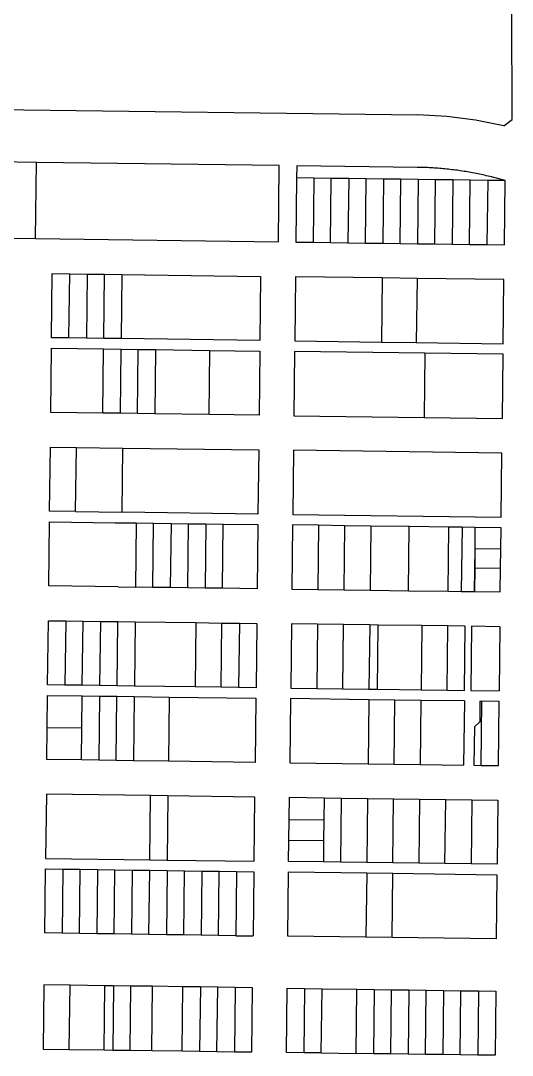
# Model space of a CAD drawing. Header units: inches. Extents: x 486468 to 494399, y 5455955 to 5460553.
# Drawn here: x 493231 to 493515, y 5456586 to 5457186 of the extents above; entities that cross this region are included whole.
import ezdxf

# ---------------------------------------------------------------- set-up
doc = ezdxf.new("R2010")
doc.units = ezdxf.units.IN
doc.header["$MEASUREMENT"] = 0
doc.layers.add('ParcelLines', color=10, linetype='Continuous')

msp = doc.modelspace()

# ---------------------------------------------------------------- linework, layer by layer
at = {"layer": 'ParcelLines', "color": 1}
for p, q in [((493515.246, 5457128.264), (493514.984, 5457191.185)), ((493097.788, 5457135.644), (493460.495, 5457130.938)), ((493510.428, 5457124.522), (493515.246, 5457128.264)), ((493239.795, 5457103.47), (493054.197, 5457105.915)), ((493380.395, 5457101.622), (493239.795, 5457103.47)), ((493379.896, 5457057.422), (493380.395, 5457101.622)), ((493390.495, 5457101.473), (493390.405, 5457094.473)), ((493460.095, 5457100.573), (493390.495, 5457101.473)), ((493390.405, 5457094.473), (493389.946, 5457057.272)), ((493400.445, 5457094.343), (493390.405, 5457094.473)), ((493400.445, 5457094.343), (493399.996, 5457057.143)), ((493410.495, 5457094.203), (493400.445, 5457094.343)), ((493420.545, 5457094.073), (493410.495, 5457094.203)), ((493420.545, 5457094.073), (493420.146, 5457056.873)), ((493430.595, 5457093.933), (493420.545, 5457094.073)), ((493430.196, 5457056.743), (493430.595, 5457093.933)), ((493440.645, 5457093.803), (493430.595, 5457093.933)), ((493450.745, 5457093.673), (493440.645, 5457093.803)), ((493450.296, 5457056.473), (493450.745, 5457093.673)), ((493460.795, 5457093.533), (493450.745, 5457093.673)), ((493460.795, 5457093.533), (493460.346, 5457056.343)), ((493470.845, 5457093.403), (493460.795, 5457093.533)), ((493480.895, 5457093.273), (493470.845, 5457093.403)), ((493480.895, 5457093.273), (493480.446, 5457056.073)), ((493490.945, 5457093.133), (493480.895, 5457093.273)), ((493500.995, 5457093.003), (493490.945, 5457093.133)), ((493511.045, 5457092.873), (493500.995, 5457093.003)), ((493510.645, 5457055.673), (493511.045, 5457092.873)), ((493051.399, 5457061.714), (493239.246, 5457059.26)), ((493239.246, 5457059.26), (493379.896, 5457057.422)), ((493389.946, 5457057.272), (493399.996, 5457057.143)), ((493399.996, 5457057.143), (493410.046, 5457057.003)), ((493410.046, 5457057.003), (493420.146, 5457056.873)), ((493420.146, 5457056.873), (493430.196, 5457056.743)), ((493430.196, 5457056.743), (493440.246, 5457056.603)), ((493440.246, 5457056.603), (493450.296, 5457056.473)), ((493450.296, 5457056.473), (493460.346, 5457056.343)), ((493460.346, 5457056.343), (493470.396, 5457056.203)), ((493470.396, 5457056.203), (493480.446, 5457056.073)), ((493480.446, 5457056.073), (493490.495, 5457055.943)), ((493490.495, 5457055.943), (493500.595, 5457055.803)), ((493500.595, 5457055.803), (493510.645, 5457055.673)), ((493248.598, 5457001.871), (493248.996, 5457039.021)), ((493248.996, 5457039.021), (493259.046, 5457038.881)), ((493259.046, 5457038.881), (493269.096, 5457038.751)), ((493269.096, 5457038.751), (493279.146, 5457038.622)), ((493278.748, 5457001.471), (493279.146, 5457038.622)), ((493279.146, 5457038.622), (493289.196, 5457038.492)), ((493289.196, 5457038.492), (493369.596, 5457037.422)), ((493369.596, 5457037.422), (493369.146, 5457000.273)), ((493389.696, 5457037.172), (493389.296, 5457000.023)), ((493439.996, 5457036.503), (493389.696, 5457037.172)), ((493439.996, 5457036.503), (493439.596, 5456999.354)), ((493460.096, 5457036.233), (493439.996, 5457036.503)), ((493510.396, 5457035.573), (493460.096, 5457036.233)), ((493509.996, 5456998.424), (493510.396, 5457035.573)), ((493258.648, 5457001.741), (493248.598, 5457001.871)), ((493268.698, 5457001.611), (493258.648, 5457001.741)), ((493248.098, 5456958.622), (493248.498, 5456995.771)), ((493248.498, 5456995.771), (493278.648, 5456995.371)), ((493278.748, 5457001.471), (493268.698, 5457001.611)), ((493288.798, 5457001.341), (493278.748, 5457001.471)), ((493369.146, 5457000.273), (493288.798, 5457001.341)), ((493389.296, 5457000.023), (493439.596, 5456999.354)), ((493439.596, 5456999.354), (493459.696, 5456999.094)), ((493459.696, 5456999.094), (493509.996, 5456998.424)), ((493278.248, 5456958.222), (493278.648, 5456995.371)), ((493278.648, 5456995.371), (493288.698, 5456995.231)), ((493288.698, 5456995.231), (493298.748, 5456995.102)), ((493298.348, 5456957.952), (493298.748, 5456995.102)), ((493298.748, 5456995.102), (493308.798, 5456994.973)), ((493308.798, 5456994.973), (493308.398, 5456957.822)), ((493308.798, 5456994.973), (493340.148, 5456994.553)), ((493339.748, 5456957.403), (493340.148, 5456994.553)), ((493340.148, 5456994.553), (493369.097, 5456994.173)), ((493369.097, 5456994.173), (493368.698, 5456957.023)), ((493389.197, 5456993.923), (493388.798, 5456956.723)), ((493464.646, 5456992.924), (493389.197, 5456993.923)), ((493509.896, 5456992.324), (493464.646, 5456992.924)), ((493509.497, 5456955.174), (493509.896, 5456992.324)), ((493278.248, 5456958.222), (493248.098, 5456958.622)), ((493288.298, 5456958.092), (493278.248, 5456958.222)), ((493298.348, 5456957.952), (493288.298, 5456958.092)), ((493308.398, 5456957.822), (493298.348, 5456957.952)), ((493339.748, 5456957.403), (493308.398, 5456957.822)), ((493368.698, 5456957.023), (493339.748, 5456957.403)), ((493388.798, 5456956.723), (493464.197, 5456955.754)), ((493464.197, 5456955.754), (493509.497, 5456955.174)), ((493247.449, 5456901.372), (493247.849, 5456938.522)), ((493247.849, 5456938.522), (493262.949, 5456938.312)), ((493262.949, 5456938.312), (493289.899, 5456937.952)), ((493289.899, 5456937.952), (493368.448, 5456936.873)), ((493368.448, 5456936.873), (493368.049, 5456899.724)), ((493388.598, 5456936.673), (493388.149, 5456899.474)), ((493509.247, 5456935.024), (493388.598, 5456936.673)), ((493508.798, 5456897.875), (493509.247, 5456935.024)), ((493262.499, 5456901.162), (493247.449, 5456901.372)), ((493262.499, 5456901.162), (493289.499, 5456900.792)), ((493368.049, 5456899.724), (493289.499, 5456900.792)), ((493246.95, 5456858.122), (493247.349, 5456895.271)), ((493247.349, 5456895.271), (493285.31, 5456894.751)), ((493285.31, 5456894.751), (493297.599, 5456894.583)), ((493297.599, 5456894.583), (493297.2, 5456857.433)), ((493297.599, 5456894.583), (493307.649, 5456894.443)), ((493307.649, 5456894.443), (493317.699, 5456894.313)), ((493317.699, 5456894.313), (493327.749, 5456894.173)), ((493327.35, 5456857.023), (493327.749, 5456894.173)), ((493327.749, 5456894.173), (493337.799, 5456894.033)), ((493337.799, 5456894.033), (493347.849, 5456893.903)), ((493347.45, 5456856.743), (493347.849, 5456893.903)), ((493347.849, 5456893.903), (493367.999, 5456893.624)), ((493388.149, 5456899.474), (493508.798, 5456897.875)), ((493367.999, 5456893.624), (493367.55, 5456856.473)), ((493388.099, 5456893.424), (493387.65, 5456856.224)), ((493403.149, 5456893.214), (493388.099, 5456893.424)), ((493418.249, 5456893.004), (493403.149, 5456893.214)), ((493433.349, 5456892.794), (493418.249, 5456893.004)), ((493455.599, 5456892.494), (493433.349, 5456892.794)), ((493478.599, 5456892.185), (493455.599, 5456892.494)), ((493486.149, 5456892.085), (493478.599, 5456892.185)), ((493493.649, 5456891.985), (493486.149, 5456892.085)), ((493508.749, 5456891.775), (493493.649, 5456891.985)), ((493508.599, 5456879.575), (493508.749, 5456891.775)), ((493493.519, 5456879.775), (493493.249, 5456854.825)), ((493493.709, 5456868.375), (493493.849, 5456879.775)), ((493493.849, 5456879.775), (493508.599, 5456879.575)), ((493508.459, 5456868.175), (493508.599, 5456879.575)), ((493493.549, 5456854.825), (493493.709, 5456868.375)), ((493508.459, 5456868.175), (493493.709, 5456868.375)), ((493508.299, 5456854.625), (493508.459, 5456868.175)), ((493287.147, 5456857.571), (493246.95, 5456858.122)), ((493287.147, 5456857.571), (493297.2, 5456857.433)), ((493307.25, 5456857.293), (493297.2, 5456857.433)), ((493317.3, 5456857.163), (493307.25, 5456857.293)), ((493327.35, 5456857.023), (493317.3, 5456857.163)), ((493337.4, 5456856.883), (493327.35, 5456857.023)), ((493347.45, 5456856.743), (493337.4, 5456856.883)), ((493367.55, 5456856.473), (493347.45, 5456856.743)), ((493387.65, 5456856.224), (493402.75, 5456856.024)), ((493402.75, 5456856.024), (493417.849, 5456855.824)), ((493417.849, 5456855.824), (493432.899, 5456855.624)), ((493432.899, 5456855.624), (493455.199, 5456855.324)), ((493455.199, 5456855.324), (493478.149, 5456855.024)), ((493478.149, 5456855.024), (493485.699, 5456854.924)), ((493485.699, 5456854.924), (493493.249, 5456854.825)), ((493493.249, 5456854.825), (493493.549, 5456854.825)), ((493493.549, 5456854.825), (493508.299, 5456854.625)), ((493246.251, 5456800.822), (493246.7, 5456837.972)), ((493246.7, 5456837.972), (493256.75, 5456837.842)), ((493256.75, 5456837.842), (493266.8, 5456837.702)), ((493266.8, 5456837.702), (493276.85, 5456837.572)), ((493276.85, 5456837.572), (493286.9, 5456837.433)), ((493286.9, 5456837.433), (493296.95, 5456837.303)), ((493296.95, 5456837.303), (493332.15, 5456836.833)), ((493332.15, 5456836.833), (493347.2, 5456836.633)), ((493347.2, 5456836.633), (493357.25, 5456836.503)), ((493357.25, 5456836.503), (493367.3, 5456836.373)), ((493367.3, 5456836.373), (493366.9, 5456799.174)), ((493387.45, 5456836.073), (493387, 5456798.924)), ((493402.5, 5456835.874), (493387.45, 5456836.073)), ((493402.5, 5456835.874), (493402.1, 5456798.724)), ((493417.6, 5456835.684), (493402.5, 5456835.874)), ((493432.7, 5456835.484), (493417.6, 5456835.684)), ((493437.55, 5456835.424), (493432.7, 5456835.484)), ((493462.85, 5456835.094), (493437.55, 5456835.424)), ((493477.95, 5456834.904), (493462.85, 5456835.094)), ((493487.999, 5456834.774), (493477.95, 5456834.904)), ((493487.55, 5456797.575), (493487.999, 5456834.774)), ((493491.649, 5456834.724), (493491.2, 5456797.525)), ((493508.099, 5456834.475), (493491.649, 5456834.724)), ((493508.099, 5456834.475), (493507.65, 5456797.325)), ((493256.301, 5456800.692), (493246.251, 5456800.822)), ((493266.351, 5456800.552), (493256.301, 5456800.692)), ((493276.401, 5456800.412), (493266.351, 5456800.552)), ((493286.501, 5456800.272), (493276.401, 5456800.412)), ((493296.551, 5456800.132), (493286.501, 5456800.272)), ((493331.701, 5456799.654), (493296.551, 5456800.132)), ((493346.801, 5456799.444), (493331.701, 5456799.654)), ((493356.851, 5456799.314), (493346.801, 5456799.444)), ((493366.9, 5456799.174), (493356.851, 5456799.314)), ((493387, 5456798.924), (493402.1, 5456798.724)), ((493402.1, 5456798.724), (493417.2, 5456798.525)), ((493417.2, 5456798.525), (493432.25, 5456798.325)), ((493432.25, 5456798.325), (493437.15, 5456798.255)), ((493437.15, 5456798.255), (493462.45, 5456797.915)), ((493245.981, 5456776.173), (493246.201, 5456794.722)), ((493246.201, 5456794.722), (493266.301, 5456794.452)), ((493266.071, 5456775.873), (493266.301, 5456794.452)), ((493266.301, 5456794.452), (493276.351, 5456794.312)), ((493276.351, 5456794.312), (493286.401, 5456794.173)), ((493286.002, 5456757.023), (493286.401, 5456794.173)), ((493286.401, 5456794.173), (493296.451, 5456794.033)), ((493296.451, 5456794.033), (493316.551, 5456793.764)), ((493316.551, 5456793.764), (493366.851, 5456793.074)), ((493366.851, 5456793.074), (493366.401, 5456755.924)), ((493386.95, 5456792.824), (493386.501, 5456755.674)), ((493432.2, 5456792.225), (493386.95, 5456792.824)), ((493447.25, 5456792.025), (493432.2, 5456792.225)), ((493446.851, 5456754.845), (493447.25, 5456792.025)), ((493462.35, 5456791.825), (493447.25, 5456792.025)), ((493462.45, 5456797.915), (493477.5, 5456797.715)), ((493477.5, 5456797.715), (493487.55, 5456797.575)), ((493491.2, 5456797.525), (493507.65, 5456797.325)), ((493462.35, 5456791.825), (493461.951, 5456754.645)), ((493487.5, 5456791.495), (493462.35, 5456791.825)), ((493496.495, 5456791.37), (493496.367, 5456779.472)), ((493496.495, 5456791.37), (493497.55, 5456791.355)), ((493507.6, 5456791.225), (493497.55, 5456791.355)), ((493507.2, 5456754.025), (493507.6, 5456791.225)), ((493245.753, 5456757.573), (493245.981, 5456776.173)), ((493493.286, 5456776.477), (493493.048, 5456754.222)), ((493496.367, 5456779.472), (493493.286, 5456776.477)), ((493265.853, 5456757.303), (493245.753, 5456757.573)), ((493275.903, 5456757.163), (493265.853, 5456757.303)), ((493286.002, 5456757.023), (493275.903, 5456757.163)), ((493296.051, 5456756.883), (493286.002, 5456757.023)), ((493316.151, 5456756.613), (493296.051, 5456756.883)), ((493366.401, 5456755.924), (493316.151, 5456756.613)), ((493386.501, 5456755.674), (493431.751, 5456755.055)), ((493431.751, 5456755.055), (493446.851, 5456754.845)), ((493446.851, 5456754.845), (493461.951, 5456754.645)), ((493461.951, 5456754.645), (493487.051, 5456754.305)), ((493493.048, 5456754.222), (493497.151, 5456754.165)), ((493497.151, 5456754.165), (493507.2, 5456754.025)), ((493245.553, 5456737.473), (493245.104, 5456700.322)), ((493305.853, 5456736.653), (493245.553, 5456737.473)), ((493315.903, 5456736.513), (493305.853, 5456736.653)), ((493366.201, 5456735.824), (493315.903, 5456736.513)), ((493365.753, 5456698.675), (493366.201, 5456735.824)), ((493386.053, 5456722.912), (493386.2, 5456735.662)), ((493386.2, 5456735.662), (493406.3, 5456735.395)), ((493406.3, 5456735.395), (493406.162, 5456722.615)), ((493406.3, 5456735.395), (493416.35, 5456735.266)), ((493415.946, 5456698.149), (493416.35, 5456735.266)), ((493416.35, 5456735.266), (493431.45, 5456735.069)), ((493431.45, 5456735.069), (493430.996, 5456697.943)), ((493431.45, 5456735.069), (493446.5, 5456734.871)), ((493446.096, 5456697.736), (493446.5, 5456734.871)), ((493446.5, 5456734.871), (493461.6, 5456734.673)), ((493461.6, 5456734.673), (493461.195, 5456697.53)), ((493461.6, 5456734.673), (493476.7, 5456734.475)), ((493476.255, 5456697.324), (493476.7, 5456734.475)), ((493476.7, 5456734.475), (493491.75, 5456734.277)), ((493491.75, 5456734.277), (493491.355, 5456697.117)), ((493491.75, 5456734.277), (493506.882, 5456734.079)), ((493506.882, 5456734.079), (493506.457, 5456696.911)), ((493385.904, 5456710.712), (493386.053, 5456722.912)), ((493406.162, 5456722.615), (493406.034, 5456710.415)), ((493385.756, 5456698.561), (493385.904, 5456710.712)), ((493406.034, 5456710.415), (493405.896, 5456698.286)), ((493245.104, 5456700.322), (493305.453, 5456699.493)), ((493305.453, 5456699.493), (493315.503, 5456699.353)), ((493315.503, 5456699.353), (493365.753, 5456698.675)), ((493405.896, 5456698.286), (493385.756, 5456698.561)), ((493415.946, 5456698.149), (493405.896, 5456698.286)), ((493430.996, 5456697.943), (493415.946, 5456698.149)), ((493446.096, 5456697.736), (493430.996, 5456697.943)), ((493461.195, 5456697.53), (493446.096, 5456697.736)), ((493476.255, 5456697.324), (493461.195, 5456697.53)), ((493491.355, 5456697.117), (493476.255, 5456697.324)), ((493506.457, 5456696.911), (493491.355, 5456697.117)), ((493244.604, 5456657.073), (493245.054, 5456694.222)), ((493245.054, 5456694.222), (493255.104, 5456694.072)), ((493255.104, 5456694.072), (493254.654, 5456656.933)), ((493255.104, 5456694.072), (493265.154, 5456693.953)), ((493264.704, 5456656.793), (493265.154, 5456693.953)), ((493265.154, 5456693.953), (493275.204, 5456693.813)), ((493275.204, 5456693.813), (493274.754, 5456656.653)), ((493275.204, 5456693.813), (493285.254, 5456693.673)), ((493284.804, 5456656.514), (493285.254, 5456693.673)), ((493285.254, 5456693.673), (493295.303, 5456693.523)), ((493295.303, 5456693.523), (493294.854, 5456656.374)), ((493295.303, 5456693.523), (493305.353, 5456693.373)), ((493304.954, 5456656.224), (493305.353, 5456693.373)), ((493305.353, 5456693.373), (493315.403, 5456693.264)), ((493315.403, 5456693.264), (493315.004, 5456656.084)), ((493315.403, 5456693.264), (493325.453, 5456693.124)), ((493325.054, 5456655.944), (493325.453, 5456693.124)), ((493325.453, 5456693.124), (493335.533, 5456692.984)), ((493335.533, 5456692.984), (493335.104, 5456655.804)), ((493335.533, 5456692.984), (493345.593, 5456692.844)), ((493345.154, 5456655.664), (493345.593, 5456692.844)), ((493345.593, 5456692.844), (493355.653, 5456692.705)), ((493355.653, 5456692.705), (493355.204, 5456655.524)), ((493355.653, 5456692.705), (493365.703, 5456692.575)), ((493365.703, 5456692.575), (493365.254, 5456655.374)), ((493385.313, 5456655.262), (493385.707, 5456692.468)), ((493385.707, 5456692.468), (493430.957, 5456691.849)), ((493430.957, 5456691.849), (493430.512, 5456654.651)), ((493430.957, 5456691.849), (493446.084, 5456691.642)), ((493445.642, 5456654.446), (493446.084, 5456691.642)), ((493446.084, 5456691.642), (493506.387, 5456690.817)), ((493506.387, 5456690.817), (493505.962, 5456653.63)), ((493254.654, 5456656.933), (493244.604, 5456657.073)), ((493264.704, 5456656.793), (493254.654, 5456656.933)), ((493274.754, 5456656.653), (493264.704, 5456656.793)), ((493284.804, 5456656.514), (493274.754, 5456656.653)), ((493294.854, 5456656.374), (493284.804, 5456656.514)), ((493304.954, 5456656.224), (493294.854, 5456656.374)), ((493315.004, 5456656.084), (493304.954, 5456656.224)), ((493325.054, 5456655.944), (493315.004, 5456656.084)), ((493335.104, 5456655.804), (493325.054, 5456655.944)), ((493345.154, 5456655.664), (493335.104, 5456655.804)), ((493355.204, 5456655.524), (493345.154, 5456655.664)), ((493355.204, 5456655.524), (493365.254, 5456655.374)), ((493430.512, 5456654.651), (493385.313, 5456655.262)), ((493445.642, 5456654.446), (493430.512, 5456654.651)), ((493505.962, 5456653.63), (493445.642, 5456654.446)), ((493244.179, 5456627.03), (493243.738, 5456589.853)), ((493259.261, 5456626.826), (493244.179, 5456627.03)), ((493258.825, 5456589.645), (493259.261, 5456626.826)), ((493279.37, 5456626.554), (493259.261, 5456626.826)), ((493278.94, 5456589.367), (493279.37, 5456626.554)), ((493284.397, 5456626.486), (493279.37, 5456626.554)), ((493284.397, 5456626.486), (493283.968, 5456589.298)), ((493294.451, 5456626.35), (493284.397, 5456626.486)), ((493294.026, 5456589.159), (493294.451, 5456626.35)), ((493306.943, 5456626.181), (493294.451, 5456626.35)), ((493306.522, 5456588.987), (493306.943, 5456626.181)), ((493324.624, 5456625.941), (493306.943, 5456626.181)), ((493324.19, 5456588.743), (493324.624, 5456625.941)), ((493334.679, 5456625.805), (493324.624, 5456625.941)), ((493334.679, 5456625.805), (493334.245, 5456588.604)), ((493344.735, 5456625.669), (493334.679, 5456625.805)), ((493344.301, 5456588.466), (493344.735, 5456625.669)), ((493354.79, 5456625.533), (493344.735, 5456625.669)), ((493354.79, 5456625.533), (493354.356, 5456588.327)), ((493364.846, 5456625.397), (493354.79, 5456625.533)), ((493364.411, 5456588.188), (493364.846, 5456625.397)), ((493384.555, 5456587.825), (493385.004, 5456625.025)), ((493385.004, 5456625.025), (493395.054, 5456624.885)), ((493395.054, 5456624.885), (493394.604, 5456587.696)), ((493395.054, 5456624.885), (493405.104, 5456624.745)), ((493404.654, 5456587.566), (493405.104, 5456624.745)), ((493405.104, 5456624.745), (493425.254, 5456624.476)), ((493424.804, 5456587.296), (493425.254, 5456624.476)), ((493425.254, 5456624.476), (493435.304, 5456624.336)), ((493435.304, 5456624.336), (493434.854, 5456587.166)), ((493435.304, 5456624.336), (493445.354, 5456624.196)), ((493444.904, 5456587.026), (493445.354, 5456624.196)), ((493445.354, 5456624.196), (493455.404, 5456624.066)), ((493455.404, 5456624.066), (493454.954, 5456586.896)), ((493455.404, 5456624.066), (493465.453, 5456623.926)), ((493465.004, 5456586.766), (493465.453, 5456623.926)), ((493465.453, 5456623.926), (493475.503, 5456623.787)), ((493475.503, 5456623.787), (493475.054, 5456586.626)), ((493475.503, 5456623.787), (493485.553, 5456623.657)), ((493485.154, 5456586.497), (493485.553, 5456623.657)), ((493485.553, 5456623.657), (493495.652, 5456623.517)), ((493495.652, 5456623.517), (493495.204, 5456586.357)), ((493495.652, 5456623.517), (493505.702, 5456623.377)), ((493505.702, 5456623.377), (493505.254, 5456586.227)), ((493243.738, 5456589.853), (493258.825, 5456589.645)), ((493258.825, 5456589.645), (493278.94, 5456589.367)), ((493278.94, 5456589.367), (493283.968, 5456589.298)), ((493283.968, 5456589.298), (493294.026, 5456589.159)), ((493294.026, 5456589.159), (493306.522, 5456588.987)), ((493306.522, 5456588.987), (493324.19, 5456588.743)), ((493324.19, 5456588.743), (493334.245, 5456588.604)), ((493334.245, 5456588.604), (493344.301, 5456588.466)), ((493344.301, 5456588.466), (493354.356, 5456588.327)), ((493354.356, 5456588.327), (493364.411, 5456588.188)), ((493394.604, 5456587.696), (493384.555, 5456587.825)), ((493404.654, 5456587.566), (493394.604, 5456587.696)), ((493404.654, 5456587.566), (493424.804, 5456587.296)), ((493434.854, 5456587.166), (493424.804, 5456587.296)), ((493444.904, 5456587.026), (493434.854, 5456587.166)), ((493454.954, 5456586.896), (493444.904, 5456587.026)), ((493465.004, 5456586.766), (493454.954, 5456586.896)), ((493475.054, 5456586.626), (493465.004, 5456586.766)), ((493485.154, 5456586.497), (493475.054, 5456586.626)), ((493495.204, 5456586.357), (493485.154, 5456586.497)), ((493505.254, 5456586.227), (493495.204, 5456586.357))]:
    msp.add_line(p, q, dxfattribs=at)
for points in [[(493510.428, 5457124.522), (493493.964, 5457127.936), (493477.287, 5457130.079), (493460.495, 5457130.938)], [(493239.246, 5457059.26), (493239.246, 5457059.27), (493239.795, 5457103.47)], [(493511.045, 5457092.873), (493503.165, 5457095.023), (493502.185, 5457095.263), (493501.195, 5457095.493), (493500.215, 5457095.733), (493499.225, 5457095.953), (493498.235, 5457096.173), (493497.245, 5457096.393), (493496.255, 5457096.603), (493495.265, 5457096.803), (493494.275, 5457097.003), (493493.285, 5457097.193), (493492.285, 5457097.383), (493491.295, 5457097.563), (493490.295, 5457097.743), (493489.295, 5457097.913), (493488.295, 5457098.083), (493487.295, 5457098.243), (493486.295, 5457098.403), (493485.295, 5457098.553), (493484.295, 5457098.703), (493483.295, 5457098.843), (493482.295, 5457098.973), (493481.285, 5457099.103), (493480.285, 5457099.223), (493479.275, 5457099.343), (493478.275, 5457099.463), (493477.265, 5457099.563), (493476.255, 5457099.673), (493475.255, 5457099.763), (493474.245, 5457099.863), (493473.235, 5457099.943), (493472.225, 5457100.023), (493471.215, 5457100.103), (493470.205, 5457100.173), (493469.195, 5457100.233), (493468.185, 5457100.293), (493467.175, 5457100.353), (493466.165, 5457100.393), (493465.155, 5457100.443), (493464.145, 5457100.473), (493463.135, 5457100.513), (493462.115, 5457100.533), (493461.105, 5457100.553), (493460.095, 5457100.573)], [(493410.046, 5457057.003), (493410.046, 5457057.023), (493410.495, 5457094.203)], [(493440.645, 5457093.803), (493440.246, 5457056.623), (493440.246, 5457056.603)], [(493470.396, 5457056.203), (493470.396, 5457056.223), (493470.845, 5457093.403)], [(493490.495, 5457055.943), (493490.495, 5457055.973), (493490.945, 5457093.123), (493490.945, 5457093.133)], [(493500.995, 5457093.003), (493500.595, 5457055.823), (493500.595, 5457055.803)], [(493258.648, 5457001.741), (493259.046, 5457038.871), (493259.046, 5457038.881)], [(493269.096, 5457038.751), (493268.698, 5457001.621), (493268.698, 5457001.611)], [(493289.196, 5457038.492), (493289.196, 5457038.472), (493288.798, 5457001.341)], [(493460.096, 5457036.233), (493460.096, 5457036.223), (493459.696, 5456999.094)], [(493288.698, 5456995.231), (493288.698, 5456995.221), (493288.298, 5456958.092)], [(493464.646, 5456992.924), (493464.197, 5456955.774), (493464.197, 5456955.754)], [(493262.499, 5456901.162), (493262.499, 5456901.172), (493262.949, 5456938.312)], [(493289.499, 5456900.792), (493289.899, 5456937.922), (493289.899, 5456937.952)], [(493307.25, 5456857.293), (493307.649, 5456894.423), (493307.649, 5456894.443)], [(493317.699, 5456894.313), (493317.3, 5456857.173), (493317.3, 5456857.163)], [(493337.799, 5456894.033), (493337.799, 5456894.023), (493337.4, 5456856.883)], [(493403.149, 5456893.214), (493403.149, 5456893.174), (493402.75, 5456856.024)], [(493417.849, 5456855.824), (493418.249, 5456892.974), (493418.249, 5456893.004)], [(493433.349, 5456892.794), (493433.349, 5456892.774), (493432.899, 5456855.624)], [(493455.199, 5456855.324), (493455.599, 5456892.474), (493455.599, 5456892.494)], [(493478.149, 5456855.024), (493478.599, 5456892.175), (493478.599, 5456892.185)], [(493486.149, 5456892.085), (493486.149, 5456892.075), (493485.699, 5456854.924)], [(493493.649, 5456891.985), (493493.649, 5456891.975), (493493.519, 5456879.775)], [(493493.519, 5456879.775), (493493.549, 5456879.775), (493493.849, 5456879.775)], [(493256.75, 5456837.842), (493256.301, 5456800.722), (493256.301, 5456800.692)], [(493266.351, 5456800.552), (493266.351, 5456800.572), (493266.8, 5456837.702)], [(493276.85, 5456837.572), (493276.401, 5456800.422), (493276.401, 5456800.412)], [(493286.501, 5456800.272), (493286.9, 5456837.423), (493286.9, 5456837.433)], [(493296.95, 5456837.303), (493296.551, 5456800.172), (493296.551, 5456800.132)], [(493332.15, 5456836.833), (493332.15, 5456836.823), (493331.701, 5456799.674), (493331.701, 5456799.654)], [(493346.801, 5456799.444), (493346.801, 5456799.474), (493347.2, 5456836.623), (493347.2, 5456836.633)], [(493357.25, 5456836.503), (493357.25, 5456836.473), (493356.851, 5456799.324), (493356.851, 5456799.314)], [(493417.2, 5456798.525), (493417.6, 5456835.674), (493417.6, 5456835.684)], [(493432.7, 5456835.484), (493432.7, 5456835.474), (493432.25, 5456798.325)], [(493437.15, 5456798.255), (493437.15, 5456798.275), (493437.55, 5456835.424)], [(493462.85, 5456835.094), (493462.85, 5456835.074), (493462.45, 5456797.925), (493462.45, 5456797.915)], [(493477.5, 5456797.715), (493477.5, 5456797.725), (493477.95, 5456834.874), (493477.95, 5456834.904)], [(493276.351, 5456794.312), (493275.903, 5456757.173), (493275.903, 5456757.163)], [(493296.451, 5456794.033), (493296.051, 5456756.923), (493296.051, 5456756.883)], [(493316.551, 5456793.764), (493316.151, 5456756.623), (493316.151, 5456756.613)], [(493432.2, 5456792.225), (493431.751, 5456755.075), (493431.751, 5456755.055)], [(493487.5, 5456791.495), (493487.5, 5456791.475), (493487.051, 5456754.325), (493487.051, 5456754.305)], [(493497.151, 5456754.165), (493497.151, 5456754.175), (493497.55, 5456791.325), (493497.55, 5456791.355)], [(493245.981, 5456776.173), (493246.001, 5456776.173), (493266.071, 5456775.873)], [(493265.853, 5456757.303), (493265.853, 5456757.323), (493266.071, 5456775.873)], [(493305.453, 5456699.493), (493305.853, 5456736.623), (493305.853, 5456736.653)], [(493315.903, 5456736.513), (493315.503, 5456699.373), (493315.503, 5456699.353)], [(493386.053, 5456722.912), (493406.152, 5456722.615), (493406.162, 5456722.615)], [(493406.034, 5456710.415), (493406.004, 5456710.415), (493385.904, 5456710.712)]]:
    msp.add_lwpolyline(points, dxfattribs=at)

doc.saveas('drawing.dxf')
